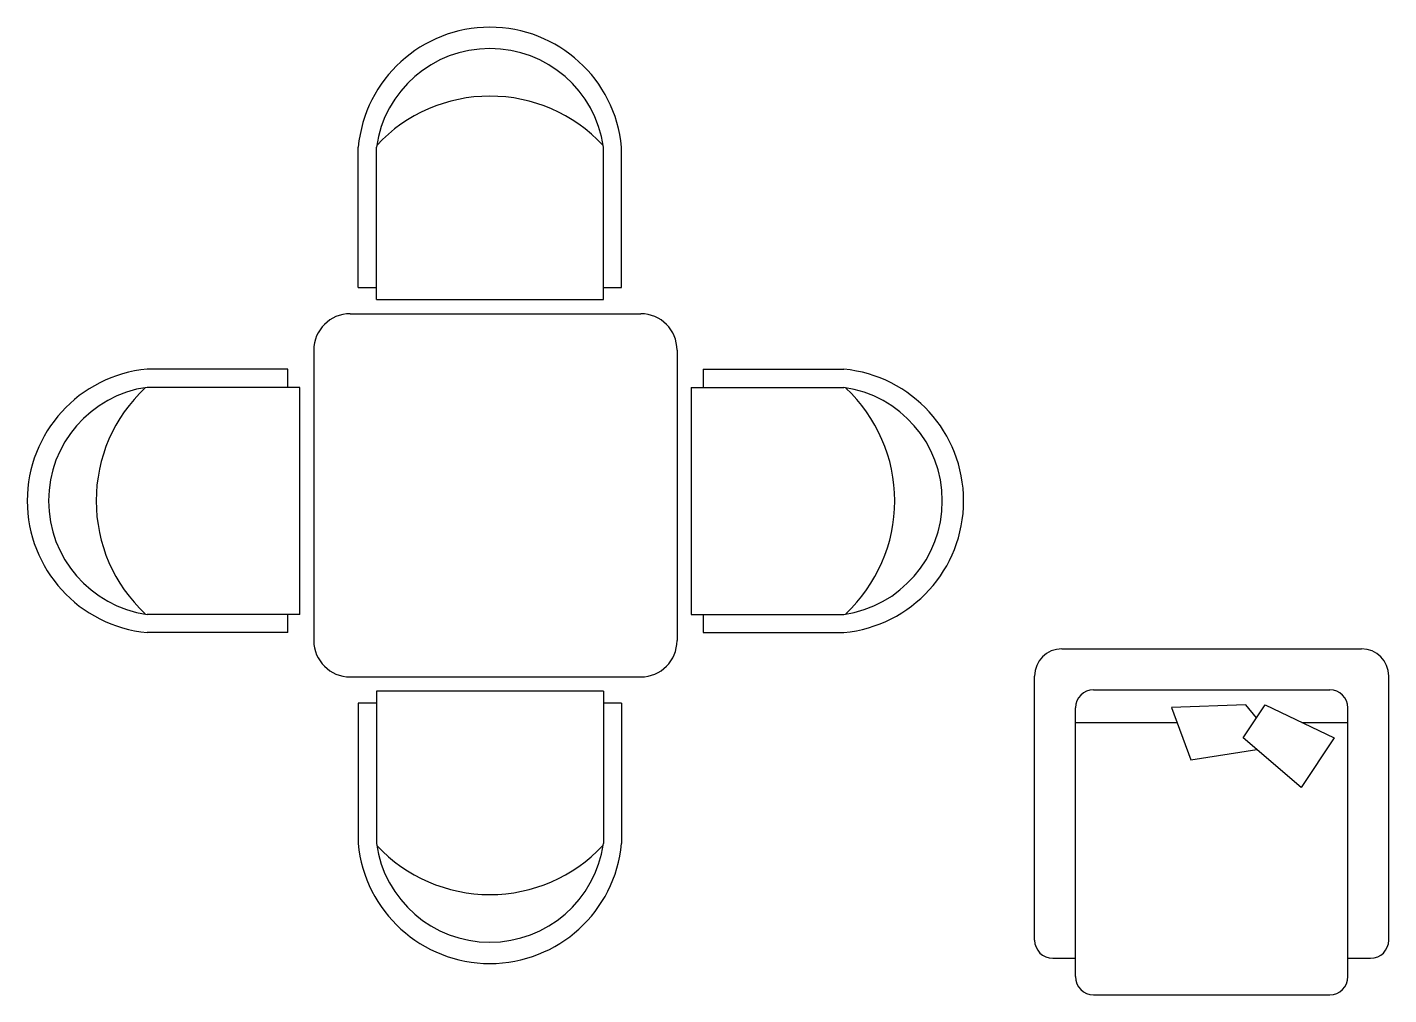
# Model space of a CAD drawing. Extents: x -1014 to 1985, y -1964 to 168.
import ezdxf

# ---------------------------------------------------------------- set-up
doc = ezdxf.new("R2010")
doc.units = 0
doc.header["$LTSCALE"] = 100
doc.layers.get('0').update_dxf_attribs({"linetype": 'CONTINUOUS'})

msp = doc.modelspace()

# ---------------------------------------------------------------- linework, layer by layer
at = {"color": 0}
for p, q in [((-284.8, -406), (-284.8, -96.4)), ((-244.8, -432.4), (-244.8, -96.4)), ((255.2, -432.4), (255.2, -96.4)), ((295.2, -406), (295.2, -96.4)), ((-284.8, -406), (-244.8, -406)), ((255.2, -406), (295.2, -406)), ((-244.8, -432.4), (255.2, -432.4)), ((-302.7, -463.5), (337.3, -463.5)), ((-382.7, -543.5), (-382.7, -1183.5)), ((417.3, -543.5), (417.3, -1183.5)), ((-440.2, -585.6), (-749.8, -585.6)), ((-440.2, -625.6), (-440.2, -585.6)), ((474.9, -585.7), (784.5, -585.7)), ((474.9, -585.7), (474.9, -625.7)), ((-413.8, -625.6), (-749.8, -625.6)), ((-413.8, -1125.6), (-413.8, -625.6)), ((448.5, -625.7), (448.5, -1125.7)), ((448.5, -625.7), (784.5, -625.7)), ((-413.8, -1125.6), (-749.8, -1125.6)), ((-440.2, -1165.6), (-440.2, -1125.6)), ((448.5, -1125.7), (784.5, -1125.7)), ((474.9, -1125.7), (474.9, -1165.7)), ((-440.2, -1165.6), (-749.8, -1165.6)), ((474.9, -1165.7), (784.5, -1165.7)), ((1264.7, -1201.6), (1924.7, -1201.6)), ((-302.7, -1263.5), (337.3, -1263.5)), ((1204.7, -1843.3), (1204.7, -1261.6)), ((1984.7, -1843.3), (1984.7, -1261.6)), ((255.1, -1294.7), (-244.9, -1294.7)), ((-244.9, -1294.7), (-244.9, -1630.7)), ((255.1, -1294.7), (255.1, -1630.7)), ((1334.7, -1291.6), (1854.7, -1291.6)), ((-284.9, -1321.1), (-284.9, -1630.7)), ((-244.9, -1321.1), (-284.9, -1321.1)), ((295.1, -1321.1), (255.1, -1321.1)), ((295.1, -1321.1), (295.1, -1630.7)), ((1294.7, -1923.6), (1294.7, -1331.6)), ((1670.1, -1324.9), (1506, -1331)), ((1506, -1331), (1548.5, -1446.4)), ((1664, -1397.8), (1712.6, -1324.9)), ((1693.3, -1353.9), (1670.1, -1324.9)), ((1712.6, -1324.9), (1864.5, -1397.8)), ((1894.7, -1923.6), (1894.7, -1331.6)), ((1294.7, -1363.6), (1518, -1363.6)), ((1793.2, -1363.6), (1894.7, -1363.6)), ((1791.6, -1507.1), (1664, -1397.8)), ((1864.5, -1397.8), (1791.6, -1507.1)), ((1548.5, -1446.4), (1694.2, -1423.6)), ((1244.7, -1883.3), (1294.7, -1883.3)), ((1894.7, -1883.3), (1944.7, -1883.3)), ((1334.7, -1963.6), (1854.7, -1963.6))]:
    msp.add_line(p, q, dxfattribs=at)
for centre, radius, start, end in [((5.2, -123.7), 291.3, 5.3798, 174.6202), ((5.2, -131.8), 252.5, 8.0739, 171.9261), ((5.2, -324.8), 340.6, 43.114, 136.886), ((-302.7, -543.5), 80, 90, 180), ((337.3, -543.5), 80, 0, 90), ((-722.5, -875.6), 291.3, 95.3798, 264.6202), ((757.2, -875.7), 291.3, 275.3798, 84.6202), ((-714.4, -875.6), 252.5, 98.0739, 261.9261), ((-521.4, -875.6), 340.6, 133.114, 226.886), ((749, -875.7), 252.5, 278.0739, 81.9261), ((556.1, -875.7), 340.6, 313.114, 46.886), ((-302.7, -1183.5), 80, 180, 270), ((337.3, -1183.5), 80, 270, 0), ((1264.7, -1261.6), 60, 90, 180), ((1924.7, -1261.6), 60, 360, 90), ((1334.7, -1331.6), 40, 90, 180), ((1854.7, -1331.6), 40, 360, 90), ((5.1, -1603.4), 291.3, 185.3798, 354.6202), ((5.1, -1595.2), 252.5, 188.0739, 351.9261), ((5.1, -1402.3), 340.6, 223.114, 316.886), ((1244.7, -1843.3), 40, 180, 270), ((1944.7, -1843.3), 40, 270, 360), ((1334.7, -1923.6), 40, 180, 270), ((1854.7, -1923.6), 40, 270, 360)]:
    msp.add_arc(centre, radius, start, end, dxfattribs=at)

doc.saveas('drawing.dxf')
